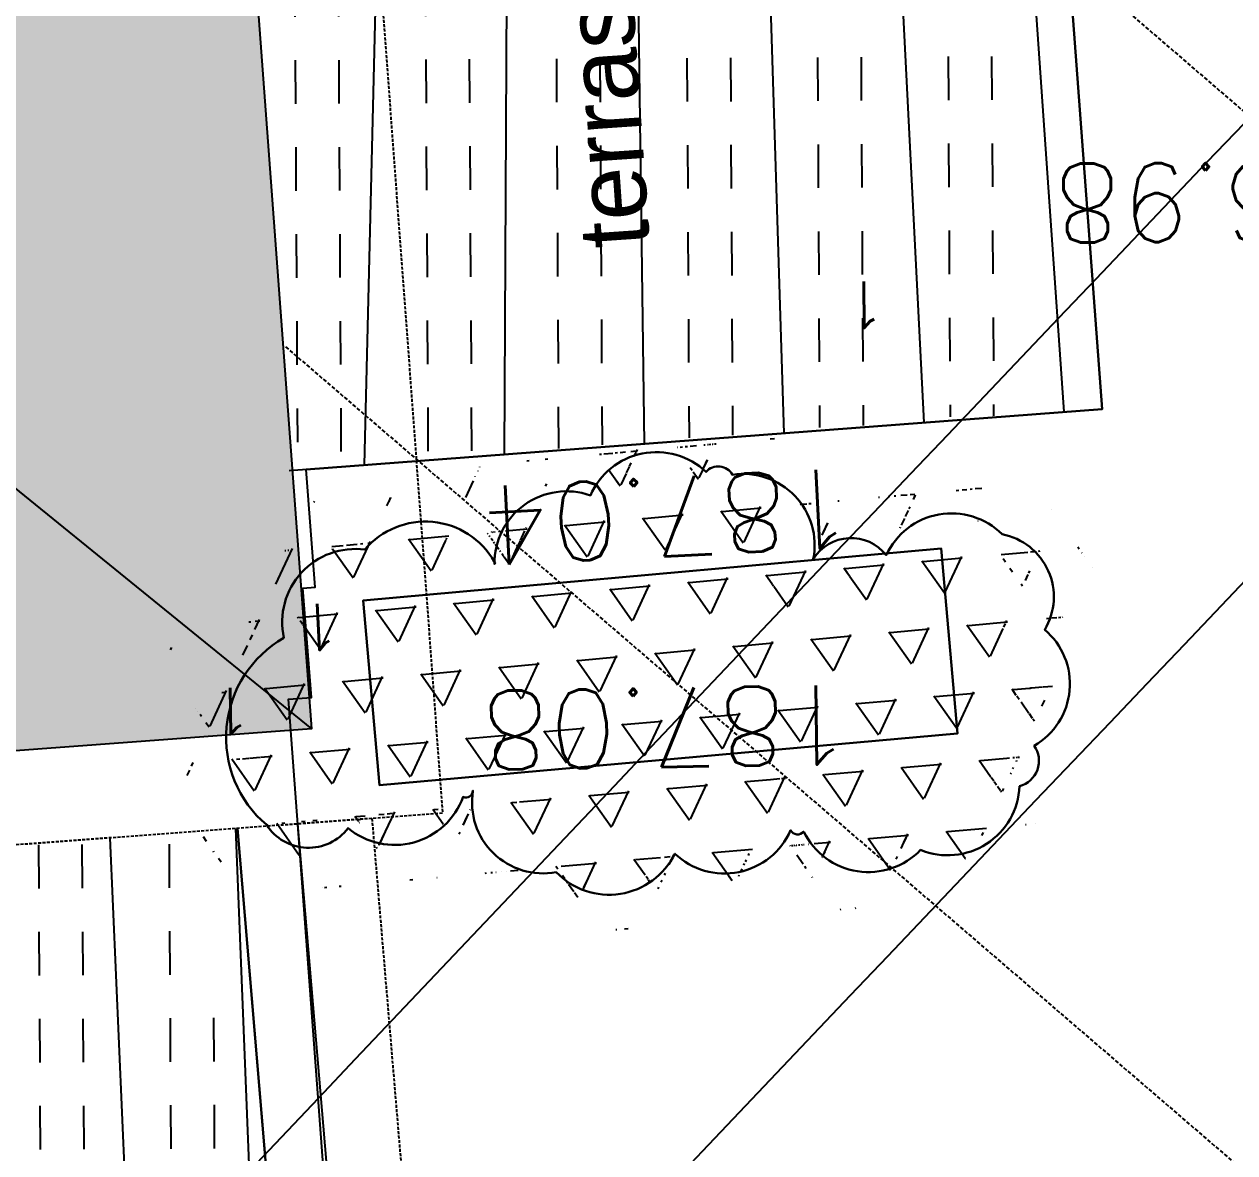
# Model space of a CAD drawing. Extents: x -594 to 29166, y -5797 to 14313.
# Drawn here: x 17619 to 18141, y 3205 to 3691 of the extents above; entities that cross this region are included whole.
import ezdxf
from ezdxf.enums import TextEntityAlignment as Align
from ezdxf.lldxf.tags import DXFTag

# ---------------------------------------------------------------- set-up
doc = ezdxf.new("R2010")
doc.units = 0
doc.linetypes.add('CACHE2', pattern=[4.7625, 3.175, -1.5875])
doc.linetypes.add('Style de ligne -15', pattern=[2.08328, 1.25, -0.41656, 0.13886, -0.27786])
doc.layers.get('0').update_dxf_attribs({"color": 252})
for name, color, linetype in [('A SITE', 252, 'Continuous'), ('DWG_280-140115-P - Général', 252, 'Continuous'), ('Fond topo - BAT_ANN', 252, 'Continuous'), ('Fond topo - VEG', 252, 'Continuous'), ('Fond topo - Z', 252, 'Continuous'), ('prlm-VRD', 252, 'Continuous'), ('SA - bât D', 252, 'Continuous'), ('SA - bât E', 252, 'Continuous'), ('SA - clôture', 252, 'DIVISE2'), ('SA - EBC', 252, 'Continuous'), ('SA - gazon', 252, 'Continuous'), ('SA - jardinière', 252, 'Continuous'), ('SA - limite revêtement', 252, 'Continuous'), ('SA - platelage bois', 252, 'Continuous')]:
    doc.layers.add(name, color=color, linetype=linetype)
for name, color, linetype, plot in [('Fond topo - N', 252, 'Continuous', False), ('Fond topo - NCACHE', 252, 'Continuous', False), ('Fond topo - ZCACHE', 252, 'Continuous', False)]:
    doc.layers.add(name, color=color, linetype=linetype, plot=plot)
doc.layers.add('Fond topo - P', color=252, linetype='Continuous', lineweight=50)
doc.styles.add('Arial', font='arial.ttf')
doc.styles.add('SIMPLEX', font='simplex_.ttf', dxfattribs={"height": 1.25})
tags = doc.linetypes.add('DIVISE2', pattern=[15.875, 6.35, -3.175, 0, -3.175, 0, -3.175]).pattern_tags.tags
tags[14:15] = [DXFTag(74, 4), DXFTag(75, 0), DXFTag(340, '0'), DXFTag(46, 0.0), DXFTag(50, 0.0), DXFTag(44, 0.0), DXFTag(45, 0.0)]
tags[12:13] = [DXFTag(74, 4), DXFTag(75, 0), DXFTag(340, '0'), DXFTag(46, 0.0), DXFTag(50, 0.0), DXFTag(44, 0.0), DXFTag(45, 0.0)]
tags[10:11] = [DXFTag(74, 4), DXFTag(75, 0), DXFTag(340, '0'), DXFTag(46, 0.0), DXFTag(50, 0.0), DXFTag(44, 0.0), DXFTag(45, 0.0)]
tags[8:9] = [DXFTag(74, 4), DXFTag(75, 0), DXFTag(340, '0'), DXFTag(46, 0.0), DXFTag(50, 0.0), DXFTag(44, 0.0), DXFTag(45, 0.0)]
tags[6:7] = [DXFTag(74, 4), DXFTag(75, 0), DXFTag(340, '0'), DXFTag(46, 0.0), DXFTag(50, 0.0), DXFTag(44, 0.0), DXFTag(45, 0.0)]
tags[4:5] = [DXFTag(74, 4), DXFTag(75, 0), DXFTag(340, '0'), DXFTag(46, 0.0), DXFTag(50, 0.0), DXFTag(44, 0.0), DXFTag(45, 0.0)]
tags = doc.linetypes.add('STYLE_15', pattern=[0.833312, 0.5, -0.166624, 0.055544, -0.111144]).pattern_tags.tags
tags[10:11] = [DXFTag(74, 4), DXFTag(75, 0), DXFTag(340, '0'), DXFTag(46, 0.0), DXFTag(50, 0.0), DXFTag(44, 0.0), DXFTag(45, 0.0)]
tags[8:9] = [DXFTag(74, 4), DXFTag(75, 0), DXFTag(340, '0'), DXFTag(46, 0.0), DXFTag(50, 0.0), DXFTag(44, 0.0), DXFTag(45, 0.0)]
tags[6:7] = [DXFTag(74, 4), DXFTag(75, 0), DXFTag(340, '0'), DXFTag(46, 0.0), DXFTag(50, 0.0), DXFTag(44, 0.0), DXFTag(45, 0.0)]
tags[4:5] = [DXFTag(74, 4), DXFTag(75, 0), DXFTag(340, '0'), DXFTag(46, 0.0), DXFTag(50, 0.0), DXFTag(44, 0.0), DXFTag(45, 0.0)]
pattern_1 = [(270.3215376, (-355966725.09, -417896002.404), (56.249114253, 0.315667144), []), (270.3215376, (-355966706.34, -417896002.3), (56.249114253, 0.315667144), [18.75, -18.75]), (270.3215376, (-355966687.59, -417896002.193), (56.249114253, 0.315667144), [18.75, -18.75])]

# ---------------------------------------------------------------- blocks, each defined once
blk = doc.blocks.new('A 90.PTOPO')
at = {"layer": 'Fond topo - NCACHE', "style": 'SIMPLEX'}
blk.add_attdef('MAT', text='', height=0.34, dxfattribs=at).set_placement((0.1, -0.1), align=Align.TOP_LEFT)
at = {"layer": 'Fond topo - ZCACHE', "style": 'SIMPLEX'}
blk.add_attdef('ALT', (0.1, 0.1), '', height=0.34, dxfattribs=at)
blk = doc.blocks.new('A$C380262B1')
at = {"layer": 'SA - bât E'}
h = blk.add_hatch(dxfattribs=at)
h.set_pattern_fill('ARDOISES4', color=256, scale=40.000001, angle=-265.6285, style=0, pattern_type=2)
h.set_pattern_definition([(184.371533023, (-355966725.09, -417896002.404), (-36.8346847894, -42.932576122), [20.0000003, -20.0000003]), (184.371533023, (-355966725.213, -417896000.81), (-36.8346847894, -42.932576122), [20.0000003, -20.0000003]), (94.371533023, (-355966745.033, -417896003.93), (-42.932576122, 36.8346847894), [19.200000288, -20.800000312]), (94.371533023, (-355966746.62, -417895983.19), (-42.932576122, 36.8346847894), [19.200000288, -20.800000312]), (184.371533023, (-355966746.497, -417895984.784), (-36.8346847894, -42.932576122), [20.0000003, -20.0000003]), (184.371533023, (-355966746.62, -417895983.19), (-36.8346847894, -42.932576122), [20.0000003, -20.0000003]), (94.371533023, (-355966725.213, -417896000.81), (-42.932576122, 36.8346847894), [38.400000576, -1.600000024])])
h.paths.add_polyline_path([(9490.98, 2238.71), (9488.74, 2243.8, -0.100979), (9487.18, 2256.31), (9485.76, 2256.9, -0.081244), (9472.35, 2265.54), (9487.77, 2281.93)])
h.paths.add_polyline_path([(9601.5, 751.62), (9602.8, 734.12), (9639.89, 235), (9643.21, 190.35, 0.229506), (9636.01, 163.82), (9636.21, 162.87, 0.118654), (9619.37, 147.01), (9516.63, 230.4), (9478.57, 742.49)])
h.paths.add_polyline_path([(9373.22, 2160.09), (9472.35, 2265.54, 0.089041), (9487.18, 2256.31), (9487.12, 2255.33, 0.137949), (9490.98, 2238.71), (9533.69, 1664.05), (9410.76, 1654.91)])
h.paths.add_polyline_path([(9635.71, 165.75), (9635.6, 166.72), (9635.53, 167.69), (9635.48, 168.67), (9635.47, 169.64), (9635.48, 170.62), (9635.53, 171.59), (9635.6, 172.57), (9635.71, 173.54), (9635.84, 174.5), (9636.01, 175.47), (9636.2, 176.42, -0.030975), (9637.27, 180.17), (9637.61, 181.09), (9637.98, 181.99), (9638.37, 182.89), (9638.8, 183.77), (9639.25, 184.63), (9639.72, 185.48), (9643.21, 190.35), (9648.17, 123.63), (9619.37, 147.01, -0.110811), (9634.89, 162.09), (9636.21, 162.87), (9636.01, 163.82), (9635.85, 164.78)])
h = blk.add_hatch(dxfattribs=at)
h.set_pattern_fill('ARDOISES4', color=256, scale=40.000001, angle=-355.6285, style=0, pattern_type=2)
h.set_pattern_definition([(94.3715482815, (-355966725.09, -417896002.404), (-42.9325859316, 36.8346733557), [20.0000003, -20.0000003]), (94.3715482815, (-355966723.496, -417896002.28), (-42.9325859316, 36.8346733557), [20.0000003, -20.0000003]), (4.3715482815, (-355966726.616, -417895982.462), (36.8346733557, 42.9325859316), [19.200000288, -20.800000312]), (4.3715482815, (-355966705.876, -417895980.877), (36.8346733557, 42.9325859316), [19.200000288, -20.800000312]), (94.3715482815, (-355966707.47, -417895981), (-42.9325859316, 36.8346733557), [20.0000003, -20.0000003]), (94.3715482815, (-355966705.876, -417895980.877), (-42.9325859316, 36.8346733557), [20.0000003, -20.0000003]), (4.3715482815, (-355966723.496, -417896002.28), (36.8346733557, 42.9325859316), [38.400000576, -1.600000024])])
h.paths.add_polyline_path([(9516.63, 230.4), (9619.37, 147.01), (9648.17, 123.63), (9611.32, 120.89), (8202.5, 16.19), (8316.04, 140.39), (9516.69, 229.62)])
h.paths.add_polyline_path([(8967.48, 704.5), (8990.45, 843.53), (8990.54, 844.05), (9223.23, 1010.3), (9468.42, 879.05), (9601.5, 751.62), (9478.57, 742.49)])
at = {"layer": 'SA - EBC'}
h = blk.add_hatch(dxfattribs=at)
h.set_pattern_fill('_USER', color=256, scale=75, angle=-335.8285, style=0, pattern_type=0)
h.set_pattern_definition([(24.171536074, (-355966725.09, -417896002.404), (-30.710238888, 68.424273671), [])])
h.paths.add_polyline_path([(9533.97, -8391.02), (7823.56, -8197.03), (7677.27, -8624.2), (6795.64, -8561.41), (5968.18, -8295.56), (5307.73, -7900, -0.324865), (5215.66, -6186.96, -0.281489), (6034.59, -5793.91), (6977.49, -5966.36, 0.169529), (8622.52, -5863.04, 0.334069), (8902.11, -5383, 0.093266), (8620.68, -4484.15, 0.153139), (7983.04, -3856.57), (6774, -3250.65), (5737.28, -2651.02, -0.164253), (4858.44, -1650.66), (4817.15, -1198.61), (4848.76, -647.32), (5422.66, 1808.55, 0.439037), (6435.56, 2874.1, -0.093363), (6508.74, 3486.83, 0.104272), (6540.44, 3811.76), (6460.56, 4655.4), (7373.39, 4920.79), (7554.01, 4259.86), (7298.87, 4188.14), (7509.02, 3441.03, -0.200983), (7456.71, 3016.1), (7105.69, 2168.35), (7082.51, 1970.99), (7207.49, 1059.9), (7767.2, -779.98), (8823.3, -984.49, 0.121418), (9894.77, -3098.33, 0.010183), (10254.53, -3499.4), (9617.82, -3345.01), (9300.24, -4358.37), (9996.57, -4620.5), (9784.69, -7276.42), (9646.94, -8212.63)])
at = {"layer": 'SA - jardinière'}
h = blk.add_hatch(dxfattribs=at)
h.set_pattern_fill('TRIANG', color=256, scale=89.999998, angle=5.1272, style=0, pattern_type=2)
h.set_pattern_definition([(65.1272493466, (-355966725.09, -417896002.404), (-19.4195567858, 27.6033195701), [16.87499955, -16.87499955]), (125.1272493466, (-355966725.09, -417896002.404), (-33.6149543694, -3.0161697216), [16.87499955, -16.87499955]), (5.1272493466, (-355966734.8, -417895988.602), (14.1953975836, 30.6194892918), [16.87499955, -16.87499955])])
h.paths.add_polyline_path([(9636.21, 162.87), (9635.97, 164.05), (9635.78, 165.25), (9635.63, 166.45), (9635.53, 167.65), (9635.48, 168.86), (9635.47, 170.07), (9635.51, 171.28), (9635.59, 172.49), (9635.73, 173.69), (9635.9, 174.89), (9636.13, 176.08), (9636.4, 177.26), (9636.71, 178.43), (9637.07, 179.58), (9637.47, 180.73), (9637.92, 181.85), (9638.41, 182.96), (9638.94, 184.04), (9639.51, 185.11), (9640.12, 186.15), (9640.78, 187.17), (9641.47, 188.17), (9642.2, 189.13), (9642.96, 190.07), (9643.76, 190.98), (9644.6, 191.85), (9645.47, 192.7), (9646.37, 193.5), (9647.3, 194.28), (9648.26, 195.02), (9649.24, 195.72), (9650.26, 196.38), (9651.3, 197), (9652.36, 197.58), (9653.44, 198.12), (9654.54, 198.62), (9655.66, 199.08), (9656.8, 199.49), (9657.95, 199.86), (9659.12, 200.19), (9660.3, 200.47), (9661.48, 200.7), (9662.68, 200.89), (9663.88, 201.03), (9665.09, 201.13), (9666.3, 201.18), (9667.51, 201.18), (9668.72, 201.14), (9669.92, 201.05), (9671.12, 200.91), (9671.12, 200.91), (9671.99, 201.9), (9672.89, 202.85), (9673.83, 203.76), (9674.81, 204.64), (9675.81, 205.48), (9676.85, 206.28), (9677.92, 207.04), (9679.02, 207.76), (9680.14, 208.43), (9681.29, 209.06), (9682.46, 209.65), (9683.65, 210.19), (9684.87, 210.69), (9686.1, 211.14), (9687.35, 211.54), (9688.61, 211.89), (9689.89, 212.2), (9691.17, 212.45), (9692.47, 212.66), (9693.77, 212.81), (9695.07, 212.92), (9696.38, 212.98), (9697.69, 212.98), (9699.01, 212.94), (9700.31, 212.84), (9701.62, 212.7), (9702.91, 212.5), (9704.2, 212.25), (9705.48, 211.96), (9706.74, 211.62), (9707.99, 211.23), (9709.23, 210.79), (9710.45, 210.3), (9711.64, 209.77), (9712.82, 209.19), (9713.97, 208.57), (9715.1, 207.9), (9716.2, 207.19), (9717.28, 206.44), (9718.32, 205.65), (9719.34, 204.82), (9720.32, 203.95), (9721.26, 203.04), (9722.18, 202.1), (9723.05, 201.12), (9723.89, 200.11), (9724.68, 199.07), (9725.44, 198), (9726.15, 196.9), (9726.83, 195.77), (9726.85, 195.76), (9726.87, 195.75), (9726.89, 195.73), (9726.91, 195.71), (9726.93, 195.7), (9726.95, 195.68), (9726.97, 195.66), (9726.99, 195.64), (9727.01, 195.62), (9727.02, 195.6), (9727.04, 195.58), (9727.05, 195.56), (9727.07, 195.54), (9727.08, 195.52), (9727.09, 195.49), (9727.11, 195.47), (9727.12, 195.44), (9727.13, 195.42), (9727.13, 195.4), (9727.14, 195.37), (9727.15, 195.34), (9727.15, 195.32), (9727.16, 195.29), (9727.16, 195.27), (9727.17, 195.24), (9727.17, 195.21), (9727.17, 195.19), (9727.17, 195.16), (9727.17, 195.14), (9727.17, 195.11), (9727.16, 195.08), (9727.16, 195.06), (9727.15, 195.03), (9727.15, 195.01), (9727.14, 194.98), (9727.13, 194.96), (9727.12, 194.93), (9727.11, 194.91), (9727.1, 194.88), (9727.09, 194.86), (9727.08, 194.84), (9727.06, 194.81), (9727.05, 194.79), (9727.03, 194.77), (9727.02, 194.75), (9727, 194.73), (9726.98, 194.71), (9726.96, 194.69), (9726.95, 194.67), (9726.93, 194.66), (9726.94, 195.85), (9726.99, 197.04), (9727.09, 198.22), (9727.24, 199.41), (9727.43, 200.58), (9727.67, 201.75), (9727.95, 202.91), (9728.27, 204.05), (9728.64, 205.18), (9729.06, 206.3), (9729.51, 207.4), (9730.01, 208.49), (9730.55, 209.55), (9731.13, 210.59), (9731.74, 211.61), (9732.4, 212.6), (9733.1, 213.57), (9733.83, 214.51), (9734.59, 215.42), (9735.39, 216.3), (9736.23, 217.15), (9737.09, 217.97), (9737.99, 218.75), (9738.92, 219.5), (9739.87, 220.21), (9740.85, 220.89), (9741.86, 221.53), (9742.89, 222.12), (9743.94, 222.68), (9745.02, 223.2), (9746.11, 223.67), (9747.22, 224.11), (9748.34, 224.5), (9749.48, 224.84), (9750.63, 225.15), (9751.8, 225.41), (9752.97, 225.62), (9754.15, 225.79), (9755.33, 225.91), (9756.52, 225.99), (9757.71, 226.02), (9758.9, 226.01), (9760.09, 225.95), (9761.28, 225.84), (9762.46, 225.69), (9763.64, 225.5), (9764.8, 225.25), (9765.96, 224.97), (9767.1, 224.64), (9768.24, 224.27), (9768.24, 224.27), (9768.74, 225.37), (9769.29, 226.46), (9769.88, 227.52), (9770.52, 228.55), (9771.19, 229.57), (9771.9, 230.55), (9772.65, 231.51), (9773.44, 232.43), (9774.27, 233.33), (9775.12, 234.19), (9776.01, 235.02), (9776.94, 235.81), (9777.89, 236.56), (9778.87, 237.28), (9779.88, 237.96), (9780.91, 238.6), (9781.97, 239.2), (9783.05, 239.75), (9784.16, 240.26), (9785.28, 240.73), (9786.42, 241.16), (9787.57, 241.54), (9788.74, 241.87), (9789.92, 242.16), (9791.11, 242.4), (9792.31, 242.6), (9793.52, 242.74), (9794.73, 242.84), (9795.95, 242.9), (9797.16, 242.9), (9798.38, 242.86), (9799.59, 242.77), (9800.8, 242.63), (9802, 242.45), (9803.19, 242.21), (9804.38, 241.94), (9805.55, 241.61), (9806.71, 241.24), (9807.85, 240.83), (9808.97, 240.37), (9810.08, 239.86), (9811.17, 239.32), (9812.23, 238.73), (9813.27, 238.1), (9814.29, 237.43), (9815.27, 236.72), (9816.23, 235.97), (9817.16, 235.19), (9818.06, 234.37), (9818.24, 234.57), (9818.43, 234.76), (9818.62, 234.94), (9818.82, 235.12), (9819.03, 235.29), (9819.25, 235.45), (9819.47, 235.6), (9819.7, 235.74), (9819.93, 235.88), (9820.17, 236), (9820.41, 236.12), (9820.65, 236.23), (9820.9, 236.32), (9821.16, 236.41), (9821.41, 236.49), (9821.67, 236.56), (9821.93, 236.62), (9822.2, 236.67), (9822.46, 236.7), (9822.73, 236.73), (9823, 236.75), (9823.27, 236.76), (9823.54, 236.75), (9823.8, 236.74), (9824.07, 236.72), (9824.34, 236.68), (9824.6, 236.64), (9824.86, 236.58), (9825.13, 236.52), (9825.38, 236.44), (9825.64, 236.36), (9825.89, 236.27), (9826.14, 236.16), (9826.38, 236.05), (9826.62, 235.93), (9826.85, 235.8), (9827.08, 235.66), (9827.31, 235.51), (9827.52, 235.35), (9827.73, 235.19), (9827.94, 235.01), (9828.14, 234.83), (9828.33, 234.64), (9828.51, 234.45), (9828.69, 234.24), (9828.85, 234.03), (9829.01, 233.82), (9829.17, 233.6), (9829.31, 233.37), (9829.44, 233.14), (9829.44, 233.14), (9830.61, 233.3), (9831.78, 233.41), (9832.96, 233.48), (9834.14, 233.5), (9835.32, 233.48), (9836.49, 233.41), (9837.67, 233.3), (9838.84, 233.14), (9840, 232.94), (9841.15, 232.69), (9842.29, 232.4), (9843.42, 232.06), (9844.54, 231.69), (9845.64, 231.27), (9846.72, 230.8), (9847.79, 230.3), (9848.84, 229.76), (9849.86, 229.17), (9850.86, 228.55), (9851.84, 227.89), (9852.79, 227.19), (9853.71, 226.46), (9854.6, 225.69), (9855.47, 224.89), (9856.3, 224.05), (9857.1, 223.19), (9857.87, 222.29), (9858.6, 221.37), (9859.29, 220.41), (9859.95, 219.44), (9860.57, 218.43), (9861.15, 217.41), (9861.69, 216.36), (9862.19, 215.29), (9862.65, 214.21), (9863.07, 213.1), (9863.44, 211.99), (9863.77, 210.86), (9864.06, 209.71), (9864.3, 208.56), (9864.5, 207.4), (9864.66, 206.23), (9864.76, 205.05), (9864.83, 203.88), (9864.85, 202.7), (9864.82, 201.52), (9864.75, 200.34), (9864.63, 199.17), (9864.47, 198), (9864.26, 196.84), (9864.67, 197.46), (9865.09, 198.06), (9865.54, 198.65), (9866.01, 199.22), (9866.5, 199.77), (9867.01, 200.3), (9867.55, 200.81), (9868.1, 201.3), (9868.67, 201.76), (9869.25, 202.21), (9869.86, 202.63), (9870.48, 203.03), (9871.11, 203.41), (9871.76, 203.76), (9872.42, 204.08), (9873.1, 204.38), (9873.78, 204.66), (9874.48, 204.9), (9875.18, 205.12), (9875.89, 205.32), (9876.61, 205.48), (9877.33, 205.62), (9878.06, 205.73), (9878.8, 205.81), (9879.53, 205.87), (9880.27, 205.89), (9881, 205.89), (9881.74, 205.86), (9882.48, 205.8), (9883.21, 205.71), (9883.94, 205.59), (9884.66, 205.45), (9885.38, 205.28), (9886.09, 205.08), (9886.79, 204.86), (9887.48, 204.6), (9888.16, 204.33), (9888.84, 204.02), (9889.49, 203.69), (9890.14, 203.33), (9890.77, 202.95), (9891.39, 202.55), (9891.99, 202.12), (9892.57, 201.67), (9893.14, 201.2), (9893.69, 200.71), (9894.22, 200.19), (9894.72, 199.66), (9895.21, 199.11), (9895.68, 198.54), (9896.21, 199.63), (9896.78, 200.7), (9897.39, 201.74), (9898.05, 202.76), (9898.74, 203.76), (9899.48, 204.73), (9900.25, 205.66), (9901.05, 206.57), (9901.89, 207.44), (9902.77, 208.28), (9903.67, 209.09), (9904.61, 209.86), (9905.58, 210.59), (9906.57, 211.29), (9907.59, 211.94), (9908.64, 212.55), (9909.71, 213.13), (9910.8, 213.66), (9911.91, 214.14), (9913.04, 214.59), (9914.19, 214.99), (9915.35, 215.34), (9916.52, 215.65), (9917.71, 215.91), (9918.9, 216.12), (9920.1, 216.29), (9921.31, 216.41), (9922.52, 216.49), (9923.73, 216.51), (9924.94, 216.49), (9926.16, 216.42), (9927.36, 216.3), (9928.56, 216.14), (9929.76, 215.93), (9930.94, 215.67), (9932.12, 215.37), (9933.28, 215.02), (9934.43, 214.62), (9935.56, 214.19), (9936.67, 213.7), (9937.76, 213.18), (9938.84, 212.61), (9939.88, 212), (9940.91, 211.35), (9941.91, 210.66), (9942.87, 209.93), (9943.82, 209.16), (9944.72, 208.36), (9945.6, 207.52), (9946.63, 207.3), (9947.66, 207.04), (9948.67, 206.74), (9949.67, 206.4), (9950.66, 206.03), (9951.63, 205.61), (9952.58, 205.16), (9953.52, 204.67), (9954.44, 204.15), (9955.33, 203.59), (9956.21, 203), (9957.06, 202.38), (9957.89, 201.72), (9958.69, 201.03), (9959.46, 200.31), (9960.21, 199.57), (9960.92, 198.79), (9961.61, 197.99), (9962.27, 197.16), (9962.89, 196.31), (9963.48, 195.43), (9964.03, 194.53), (9964.55, 193.61), (9965.04, 192.68), (9965.49, 191.72), (9965.9, 190.75), (9966.27, 189.76), (9966.61, 188.76), (9966.9, 187.75), (9967.16, 186.72), (9967.38, 185.69), (9967.56, 184.65), (9967.7, 183.6), (9967.8, 182.55), (9967.85, 181.5), (9967.87, 180.44), (9967.85, 179.38), (9967.78, 178.33), (9967.68, 177.28), (9967.53, 176.23), (9967.35, 175.19), (9967.13, 174.16), (9966.86, 173.14), (9966.56, 172.13), (9966.22, 171.13), (9965.84, 170.14), (9965.42, 169.17), (9964.97, 168.22), (9964.48, 167.28), (9963.95, 166.37), (9964.83, 165.59), (9965.69, 164.78), (9966.51, 163.94), (9967.3, 163.07), (9968.05, 162.17), (9968.77, 161.24), (9969.45, 160.28), (9970.1, 159.3), (9970.71, 158.29), (9971.27, 157.26), (9971.8, 156.21), (9972.29, 155.14), (9972.74, 154.06), (9973.14, 152.95), (9973.5, 151.83), (9973.82, 150.7), (9974.1, 149.56), (9974.33, 148.41), (9974.51, 147.24), (9974.65, 146.08), (9974.75, 144.91), (9974.8, 143.73), (9974.81, 142.56), (9974.77, 141.38), (9974.69, 140.21), (9974.56, 139.04), (9974.38, 137.88), (9974.17, 136.72), (9973.9, 135.57), (9973.6, 134.44), (9973.25, 133.32), (9972.86, 132.21), (9972.42, 131.12), (9971.95, 130.04), (9971.43, 128.99), (9970.87, 127.95), (9970.27, 126.94), (9969.64, 125.95), (9968.97, 124.98), (9968.26, 124.05), (9967.51, 123.14), (9966.73, 122.25), (9965.92, 121.4), (9965.08, 120.59), (9964.2, 119.8), (9963.3, 119.05), (9962.37, 118.33), (9961.41, 117.65), (9960.42, 117.01), (9959.41, 116.41), (9959.41, 116.41), (9959.66, 116.04), (9959.9, 115.66), (9960.11, 115.27), (9960.32, 114.88), (9960.51, 114.48), (9960.68, 114.07), (9960.83, 113.65), (9960.97, 113.23), (9961.09, 112.8), (9961.2, 112.37), (9961.29, 111.94), (9961.36, 111.5), (9961.41, 111.06), (9961.45, 110.61), (9961.47, 110.17), (9961.47, 109.73), (9961.46, 109.28), (9961.43, 108.84), (9961.38, 108.4), (9961.31, 107.96), (9961.22, 107.52), (9961.12, 107.09), (9961, 106.66), (9960.87, 106.24), (9960.72, 105.82), (9960.55, 105.41), (9960.37, 105.01), (9960.17, 104.61), (9959.95, 104.22), (9959.72, 103.84), (9959.48, 103.47), (9959.22, 103.11), (9958.95, 102.76), (9958.66, 102.42), (9958.36, 102.09), (9958.05, 101.77), (9957.73, 101.47), (9957.39, 101.18), (9957.05, 100.9), (9956.69, 100.64), (9956.32, 100.39), (9955.94, 100.15), (9955.56, 99.93), (9955.16, 99.73), (9954.76, 99.54), (9954.35, 99.37), (9953.94, 99.21), (9953.52, 99.07), (9953.09, 98.95), (9953.02, 97.76), (9952.91, 96.58), (9952.75, 95.4), (9952.54, 94.23), (9952.29, 93.07), (9952, 91.91), (9951.66, 90.77), (9951.28, 89.65), (9950.86, 88.54), (9950.39, 87.44), (9949.88, 86.37), (9949.34, 85.32), (9948.75, 84.28), (9948.12, 83.27), (9947.45, 82.29), (9946.75, 81.33), (9946.01, 80.4), (9945.23, 79.5), (9944.43, 78.63), (9943.58, 77.79), (9942.71, 76.98), (9941.81, 76.21), (9940.87, 75.48), (9939.91, 74.78), (9938.93, 74.11), (9937.92, 73.49), (9936.88, 72.9), (9935.83, 72.36), (9934.75, 71.85), (9933.65, 71.39), (9932.54, 70.97), (9931.41, 70.59), (9930.27, 70.26), (9929.12, 69.97), (9927.96, 69.73), (9926.79, 69.52), (9925.61, 69.37), (9924.43, 69.26), (9923.24, 69.2), (9922.05, 69.18), (9920.86, 69.2), (9919.68, 69.28), (9918.49, 69.39), (9917.32, 69.56), (9916.15, 69.77), (9914.98, 70.02), (9913.83, 70.32), (9912.69, 70.66), (9911.57, 71.04), (9910.46, 71.47), (9909.62, 70.63), (9908.74, 69.82), (9907.84, 69.04), (9906.9, 68.3), (9905.94, 67.59), (9904.95, 66.93), (9903.93, 66.3), (9902.9, 65.71), (9901.84, 65.16), (9900.76, 64.65), (9899.66, 64.18), (9898.54, 63.76), (9897.41, 63.38), (9896.27, 63.04), (9895.11, 62.75), (9893.94, 62.5), (9892.77, 62.3), (9891.58, 62.14), (9890.4, 62.03), (9889.2, 61.96), (9888.01, 61.94), (9886.82, 61.96), (9885.63, 62.03), (9884.44, 62.15), (9883.26, 62.31), (9882.08, 62.52), (9880.92, 62.77), (9879.76, 63.07), (9878.62, 63.41), (9877.49, 63.79), (9876.37, 64.22), (9875.27, 64.69), (9874.2, 65.2), (9873.14, 65.76), (9872.1, 66.35), (9871.09, 66.98), (9870.1, 67.65), (9869.14, 68.36), (9868.21, 69.11), (9867.31, 69.88), (9866.43, 70.7), (9865.59, 71.55), (9864.79, 72.42), (9864.01, 73.33), (9863.27, 74.27), (9862.57, 75.24), (9861.91, 76.23), (9861.28, 77.24), (9860.7, 78.28), (9860.15, 79.34), (9860.06, 79.25), (9859.97, 79.15), (9859.87, 79.06), (9859.77, 78.97), (9859.66, 78.89), (9859.56, 78.8), (9859.45, 78.73), (9859.33, 78.66), (9859.22, 78.59), (9859.1, 78.53), (9858.98, 78.47), (9858.85, 78.42), (9858.73, 78.37), (9858.6, 78.32), (9858.47, 78.28), (9858.34, 78.25), (9858.21, 78.22), (9858.08, 78.2), (9857.95, 78.18), (9857.82, 78.16), (9857.68, 78.15), (9857.55, 78.15), (9857.41, 78.15), (9857.28, 78.16), (9857.15, 78.17), (9857.01, 78.19), (9856.88, 78.21), (9856.75, 78.24), (9856.62, 78.27), (9856.49, 78.31), (9856.36, 78.35), (9856.24, 78.4), (9856.11, 78.45), (9855.99, 78.5), (9855.87, 78.56), (9855.75, 78.63), (9855.64, 78.7), (9855.53, 78.77), (9855.42, 78.85), (9855.31, 78.94), (9855.21, 79.02), (9855.11, 79.11), (9855.02, 79.21), (9854.93, 79.31), (9854.84, 79.41), (9854.75, 79.51), (9854.67, 79.62), (9854.6, 79.73), (9854.53, 79.84), (9854.46, 79.96), (9853.96, 78.88), (9853.43, 77.81), (9852.85, 76.77), (9852.23, 75.75), (9851.57, 74.76), (9850.88, 73.79), (9850.15, 72.85), (9849.38, 71.94), (9848.58, 71.06), (9847.75, 70.21), (9846.88, 69.39), (9845.98, 68.6), (9845.06, 67.85), (9844.1, 67.14), (9843.12, 66.47), (9842.11, 65.83), (9841.08, 65.23), (9840.03, 64.67), (9838.96, 64.15), (9837.87, 63.68), (9836.76, 63.24), (9835.63, 62.85), (9834.49, 62.5), (9833.34, 62.2), (9832.18, 61.94), (9831.01, 61.73), (9829.83, 61.56), (9828.64, 61.43), (9827.45, 61.36), (9826.26, 61.32), (9825.07, 61.34), (9823.88, 61.4), (9822.69, 61.5), (9821.51, 61.65), (9820.34, 61.85), (9819.17, 62.09), (9818.01, 62.37), (9816.87, 62.7), (9815.74, 63.07), (9814.62, 63.49), (9813.52, 63.95), (9812.44, 64.45), (9811.38, 64.99), (9810.34, 65.57), (9809.32, 66.19), (9808.33, 66.85), (9807.36, 67.55), (9806.42, 68.29), (9805.52, 69.05), (9804.64, 69.86), (9804.07, 68.76), (9803.46, 67.68), (9802.81, 66.63), (9802.12, 65.6), (9801.38, 64.6), (9800.61, 63.64), (9799.81, 62.7), (9798.96, 61.79), (9798.08, 60.92), (9797.17, 60.08), (9796.23, 59.28), (9795.25, 58.52), (9794.25, 57.8), (9793.22, 57.11), (9792.16, 56.47), (9791.08, 55.87), (9789.97, 55.31), (9788.85, 54.8), (9787.7, 54.33), (9786.54, 53.9), (9785.36, 53.52), (9784.17, 53.19), (9782.96, 52.9), (9781.75, 52.66), (9780.53, 52.47), (9779.3, 52.33), (9778.06, 52.24), (9776.83, 52.19), (9775.59, 52.19), (9774.35, 52.25), (9773.12, 52.35), (9771.89, 52.49), (9770.67, 52.69), (9769.45, 52.93), (9768.25, 53.22), (9767.06, 53.56), (9765.88, 53.95), (9764.72, 54.38), (9763.58, 54.85), (9762.46, 55.37), (9761.35, 55.93), (9760.27, 56.54), (9759.22, 57.19), (9758.19, 57.88), (9757.19, 58.6), (9756.22, 59.37), (9755.28, 60.17), (9754.37, 61.02), (9753.49, 61.89), (9752.31, 61.69), (9751.12, 61.54), (9749.93, 61.44), (9748.73, 61.38), (9747.53, 61.37), (9746.33, 61.4), (9745.13, 61.49), (9743.94, 61.62), (9742.76, 61.79), (9741.58, 62.02), (9740.41, 62.29), (9739.25, 62.6), (9738.11, 62.96), (9736.98, 63.36), (9735.87, 63.81), (9734.77, 64.3), (9733.7, 64.84), (9732.65, 65.41), (9731.62, 66.03), (9730.61, 66.68), (9729.64, 67.38), (9728.69, 68.11), (9727.77, 68.88), (9726.88, 69.69), (9726.02, 70.52), (9725.2, 71.4), (9724.41, 72.3), (9723.65, 73.23), (9722.94, 74.2), (9722.26, 75.18), (9721.62, 76.2), (9721.03, 77.24), (9720.47, 78.3), (9719.95, 79.39), (9719.48, 80.49), (9719.05, 81.61), (9718.67, 82.74), (9718.33, 83.89), (9718.04, 85.06), (9717.79, 86.23), (9717.59, 87.41), (9717.43, 88.6), (9717.32, 89.8), (9717.26, 90.99), (9717.24, 92.19), (9717.28, 93.39), (9717.36, 94.59), (9717.48, 95.78), (9717.65, 96.97), (9717.64, 96.85), (9717.63, 96.73), (9717.61, 96.62), (9717.59, 96.5), (9717.56, 96.39), (9717.53, 96.27), (9717.5, 96.16), (9717.46, 96.05), (9717.41, 95.94), (9717.36, 95.83), (9717.31, 95.73), (9717.26, 95.63), (9717.2, 95.52), (9717.13, 95.43), (9717.06, 95.33), (9716.99, 95.24), (9716.92, 95.15), (9716.84, 95.06), (9716.76, 94.97), (9716.67, 94.89), (9716.58, 94.81), (9716.49, 94.74), (9716.4, 94.67), (9716.3, 94.6), (9716.2, 94.54), (9716.1, 94.48), (9716, 94.42), (9715.89, 94.37), (9715.79, 94.32), (9715.68, 94.28), (9715.57, 94.24), (9715.45, 94.2), (9715.34, 94.17), (9715.22, 94.15), (9715.11, 94.12), (9714.99, 94.11), (9714.88, 94.09), (9714.76, 94.09), (9714.64, 94.08), (9714.52, 94.08), (9714.41, 94.09), (9714.29, 94.1), (9714.17, 94.11), (9714.06, 94.13), (9713.94, 94.15), (9713.83, 94.18), (9713.71, 94.21), (9713.6, 94.25), (9713.49, 94.29), (9713.38, 94.33), (9712.94, 93.19), (9712.46, 92.06), (9711.93, 90.95), (9711.36, 89.86), (9710.75, 88.8), (9710.1, 87.76), (9709.41, 86.75), (9708.67, 85.76), (9707.9, 84.81), (9707.1, 83.88), (9706.25, 82.99), (9705.38, 82.13), (9704.47, 81.31), (9703.52, 80.52), (9702.55, 79.77), (9701.55, 79.06), (9700.52, 78.39), (9699.47, 77.76), (9698.39, 77.17), (9697.3, 76.62), (9696.18, 76.12), (9695.04, 75.66), (9693.88, 75.25), (9692.71, 74.88), (9691.53, 74.56), (9690.33, 74.28), (9689.13, 74.06), (9687.91, 73.88), (9686.69, 73.74), (9685.47, 73.66), (9684.24, 73.62), (9683.01, 73.63), (9681.79, 73.69), (9680.57, 73.8), (9679.35, 73.95), (9678.14, 74.16), (9676.94, 74.41), (9675.75, 74.7), (9674.57, 75.05), (9673.4, 75.43), (9672.25, 75.87), (9671.12, 76.35), (9670.01, 76.87), (9668.93, 77.44), (9667.86, 78.04), (9666.82, 78.69), (9665.8, 79.38), (9664.82, 80.11), (9663.86, 80.88), (9663.34, 80.22), (9662.79, 79.58), (9662.22, 78.97), (9661.63, 78.37), (9661.01, 77.81), (9660.37, 77.26), (9659.71, 76.74), (9659.03, 76.25), (9658.33, 75.78), (9657.62, 75.35), (9656.88, 74.94), (9656.14, 74.56), (9655.37, 74.2), (9654.6, 73.88), (9653.81, 73.59), (9653.01, 73.33), (9652.21, 73.11), (9651.39, 72.91), (9650.57, 72.75), (9649.74, 72.62), (9648.9, 72.52), (9648.07, 72.45), (9647.23, 72.42), (9646.39, 72.42), (9645.55, 72.45), (9644.71, 72.51), (9643.88, 72.61), (9643.05, 72.74), (9642.23, 72.91), (9641.41, 73.1), (9640.6, 73.33), (9639.8, 73.59), (9639.02, 73.88), (9638.24, 74.2), (9637.48, 74.55), (9636.73, 74.93), (9636, 75.34), (9635.28, 75.77), (9634.58, 76.24), (9633.9, 76.73), (9633.24, 77.25), (9632.6, 77.79), (9631.99, 78.36), (9631.39, 78.95), (9630.82, 79.57), (9630.27, 80.2), (9629.75, 80.86), (9629.26, 81.54), (9628.79, 82.24), (9627.36, 83.49), (9625.99, 84.8), (9624.66, 86.16), (9623.39, 87.57), (9622.18, 89.02), (9621.02, 90.53), (9619.92, 92.07), (9618.88, 93.66), (9617.9, 95.29), (9616.99, 96.95), (9616.13, 98.64), (9615.35, 100.37), (9614.63, 102.13), (9613.98, 103.91), (9613.4, 105.72), (9612.89, 107.54), (9612.45, 109.39), (9612.08, 111.25), (9611.78, 113.12), (9611.55, 115.01), (9611.4, 116.9), (9611.32, 118.8), (9611.31, 120.69), (9611.37, 122.59), (9611.51, 124.48), (9611.72, 126.37), (9612, 128.24), (9612.36, 130.11), (9612.78, 131.96), (9613.28, 133.79), (9613.85, 135.6), (9614.48, 137.39), (9615.19, 139.15), (9615.96, 140.89), (9616.79, 142.59), (9617.69, 144.26), (9618.66, 145.89), (9619.69, 147.49), (9620.77, 149.04), (9621.92, 150.56), (9623.12, 152.02), (9624.38, 153.44), (9625.69, 154.81), (9627.06, 156.13), (9628.47, 157.4), (9629.93, 158.61), (9631.44, 159.76), (9632.99, 160.86), (9634.58, 161.89), (9636.21, 162.87)])
at = {"layer": 'SA - platelage bois'}
h = blk.add_hatch(dxfattribs=at)
h.set_pattern_fill('PASSERELLE', color=256, scale=150, angle=-89.6785, style=0, pattern_type=2)
h.set_pattern_definition(pattern_1)
edge = h.paths.add_edge_path()
edge.add_line((9603.86, 734.2), (9951.49, 760.1))
edge.add_line((9951.49, 760.1), (9988.64, 261.48))
edge.add_line((9988.64, 261.48), (9645.77, 235.45))
h = blk.add_hatch(dxfattribs=at)
h.set_pattern_fill('PASSERELLE', color=256, scale=150, angle=-89.6785, style=0, pattern_type=2)
h.set_pattern_definition(pattern_1)
edge = h.paths.add_edge_path()
edge.add_line((9616.27, 80.75), (9642.23, -227.64))
edge.add_arc((9630.29, -230.74), 12.34, -95.2366, 14.5433, ccw=False)
edge.add_line((9629.16, -243.02), (9146.69, -279.46))
edge.add_line((9146.69, -279.46), (9122.64, 44.07))
at = {"layer": 'DWG_280-140115-P - Général', "linetype": 'STYLE_15', "ltscale": 10, "elevation": 0, "flags": 128}
for points in [[(3021.57, -8145.87, -0.068959), (6235.29, -3756.49, -0.008808), (10257.94, 602.65, -0.045205), (14397.25, 4625.92)], [(3183.86, -8029.47, -0.064022), (6209.41, -3981.19, -0.008808), (10232.06, 377.95, -0.045205), (14371.38, 4401.22)], [(3210.57, -8360.04, -0.067016), (6351.07, -4105.28, -0.008808), (10373.72, 253.86, -0.045205), (14513.03, 4277.13)]]:
    blk.add_lwpolyline(points, format="xyb", dxfattribs=at)
at = {"layer": 'Fond topo - BAT_ANN', "ltscale": 2}
blk.add_line((9669.8, 84.77), (9668.1, 84.25), dxfattribs=at)
at = {"layer": 'SA - bât D', "linetype": 'CACHE2', "ltscale": 0.5, "elevation": 0, "flags": 128}
for points in [[(9604.87, 772.44), (10689.66, -160.95)], [(9636.95, 288.3), (10506.44, -459.85)]]:
    blk.add_lwpolyline(points, dxfattribs=at)
at = {"layer": 'SA - bât E', "ltscale": 2.54}
for p, q in [((8874.68, 751.45), (9648.17, 123.63)), ((9668.29, -225.91), (9642.21, 82.68))]:
    blk.add_line(p, q, dxfattribs=at)
at = {"layer": 'SA - bât E', "linetype": 'CACHE2', "ltscale": 0.4, "elevation": 0, "flags": 128}
blk.add_lwpolyline([(8153.03, -27.99), (7986.69, 2210.18), (9538.22, 2325.49), (9704.55, 87.31)], close=True, dxfattribs=at)
at = {"layer": 'SA - bât E', "ltscale": 2.54, "elevation": 0, "flags": 128}
blk.add_lwpolyline([(9601.5, 751.62), (9648.17, 123.63), (8202.5, 16.19), (8042.1, 2174.49), (9487.77, 2281.93), (9533.69, 1664.05)], dxfattribs=at)
at = {"layer": 'SA - bât E', "linetype": 'CACHE2', "ltscale": 0.4, "elevation": 0, "flags": 128}
blk.add_lwpolyline([(9674.14, 85.05), (9675.36, 70.45), (9702.47, -251.56), (9692.5, -252.32, -0.404274), (9665.08, -285.34), (9665.83, -295.31), (8250.04, -403.55), (8250.22, -393.38, -0.422982), (8216.95, -365.21), (8205.76, -366.05), (8198.41, -268.7), (8222.7, -265.94), (8206.29, -24.03)], format="xyb", dxfattribs=at)
at = {"layer": 'SA - bât E', "ltscale": 2.54, "elevation": 0, "flags": 128}
blk.add_lwpolyline([(8244.25, -21.21), (8263.01, -297.8), (8265.52, -334.72, 0.322935), (8281.2, -344.83), (9629.16, -243.02, 0.515094), (9642.25, -227.88), (9616.27, 80.75)], format="xyb", dxfattribs=at)
at = {"layer": 'SA - clôture', "ltscale": 0.1, "elevation": 0, "flags": 128}
blk.add_lwpolyline([(9602.46, 734.1), (9951.49, 760.1), (9988.64, 261.48), (9638.41, 234.89)], dxfattribs=at)
at = {"layer": 'SA - gazon'}
blk.add_lwpolyline([(9664.88, -222.39), (9638.13, 136.47), (9648.05, 137.23), (9644.41, 184.3), (9649.69, 184.71), (9645.77, 235.45), (9988.64, 261.48), (9951.49, 760.1), (9603.86, 734.2), (9601.81, 761.76), (9605.67, 762.08), (9601.47, 816.37), (9597.38, 816.05), (9580.92, 1032.83), (9929.21, 1059.27), (9892.06, 1557.89), (9543.03, 1531.88), (9537.97, 1600.62), (9541.34, 1600.88), (9537.15, 1655.06), (9534.16, 1654.85), (9532, 1691.79)], dxfattribs=at)
blk.add_lwpolyline([(9926.45, 121.66), (9919.3, 201.34), (9670.3, 179), (9677.45, 99.32)], close=True, dxfattribs=at)
at = {"layer": 'SA - jardinière', "lineweight": 30, "elevation": 0, "flags": 128}
blk.add_lwpolyline([(9636.21, 162.87, -0.520567), (9671.12, 200.91, -0.520567), (9726.83, 195.77, -0.520567), (9726.93, 194.66, -0.520567), (9768.24, 224.27, -0.520567), (9818.06, 234.37, -0.520567), (9829.44, 233.14, -0.520567), (9864.26, 196.84, -0.520567), (9895.68, 198.54, -0.520567), (9945.6, 207.52, -0.520567), (9963.95, 166.37, -0.520567), (9959.41, 116.41, -0.520567), (9953.09, 98.95, -0.520567), (9910.46, 71.47, -0.520567), (9860.15, 79.34, -0.520567), (9854.46, 79.96, -0.520567), (9804.64, 69.86, -0.520567), (9753.49, 61.89, -0.520567), (9717.65, 96.97, -0.520567), (9713.38, 94.33, -0.520567), (9663.86, 80.88, -0.520567), (9628.79, 82.24, -0.520567), (9636.21, 162.87)], format="xyb", dxfattribs=at)
at = {"layer": 'SA - jardinière', "elevation": 0, "flags": 128}
blk.add_lwpolyline([(9670.3, 179), (9919.3, 201.34), (9926.45, 121.66), (9677.45, 99.32)], close=True, dxfattribs=at)
at = {"layer": 'SA - limite revêtement', "elevation": 0, "flags": 128}
blk.add_lwpolyline([(9603.86, 734.2), (9951.49, 760.1), (9988.64, 261.48), (9645.77, 235.45)], dxfattribs=at)
at = {"layer": 'SA - platelage bois', "elevation": 0, "flags": 128}
blk.add_lwpolyline([(9603.86, 734.2), (9951.49, 760.1), (9988.64, 261.48), (9645.77, 235.45)], dxfattribs=at)
blk.add_lwpolyline([(9616.27, 80.75), (9642.23, -227.64, -0.519347), (9629.16, -243.02), (9146.69, -279.46), (9122.64, 44.07)], format="xyb", dxfattribs=at)
at = {"layer": 'Fond topo - P', "ltscale": 2}
ref = blk.add_blockref('A 90.PTOPO', (9967.85, 317.61), dxfattribs=dict(at, xscale=100, yscale=100, zscale=100, rotation=260.7865442162595))
ref.add_attrib('MAT', '1', (9895.52, 316.46), dxfattribs={"layer": 'Fond topo - N', "color": 0, "ltscale": 2, "height": 20, "rotation": 180.2791, "style": 'SIMPLEX'})
ref.add_attrib('ALT', '186.98', (10127.96, 367.96), dxfattribs={"layer": 'Fond topo - Z', "color": 0, "ltscale": 2, "height": 34, "rotation": 180.2791, "style": 'SIMPLEX'})
ref = blk.add_blockref('A 90.PTOPO', (9732.19, 182.47), dxfattribs=dict(at, xscale=100, yscale=100, zscale=100, rotation=263.4083908094644))
ref.add_attrib('MAT', '1', (9659.99, 178.02), dxfattribs={"layer": 'Fond topo - N', "color": 0, "ltscale": 2, "height": 20, "rotation": 182.901, "style": 'SIMPLEX'})
ref.add_attrib('ALT', '187.04', (9881.38, 236.1), dxfattribs={"layer": 'Fond topo - Z', "color": 0, "ltscale": 2, "height": 34, "rotation": 182.901, "style": 'SIMPLEX'})
ref = blk.add_blockref('A 90.PTOPO', (9694.83, 143.52), dxfattribs=dict(at, xscale=100, yscale=100, zscale=100, rotation=261.4358871994875))
ref.add_attrib('MAT', '1', (9622.52, 141.55), dxfattribs={"layer": 'Fond topo - N', "color": 0, "ltscale": 2, "height": 20, "rotation": 180.9285, "style": 'SIMPLEX'})
ref.add_attrib('ALT', '187.08', (9881.31, 142.53), dxfattribs={"layer": 'Fond topo - Z', "color": 0, "ltscale": 2, "height": 34, "rotation": 180.9285, "style": 'SIMPLEX'})
at = {"layer": 'SA - bât E', "style": 'Arial', "width": 0.986}
blk.add_text('terrasse privative', height=30.3031, rotation=93.9148, dxfattribs=at).set_placement((9793.85, 332.04))

msp = doc.modelspace()

# ---------------------------------------------------------------- linework, layer by layer
at = {"layer": 'A SITE', "linetype": 'Style de ligne -15', "lineweight": 50, "ltscale": 25.4}
msp.add_open_spline([(4176.46, 5442.268), (4369.672, 5480.305), (4562.883, 5518.342), (4903.036, 5519.771), (5243.188, 5521.2), (5979.862, 5524.644), (6716.536, 5528.089), (7278.196, 5527.681), (7839.856, 5527.273), (8021.336, 5527.044), (8202.816, 5526.815), (8808.176, 5525.356), (9413.535, 5523.896), (10716.351, 5525.293), (12019.166, 5526.69), (12242.597, 5526.219), (12466.029, 5525.748), (12816.588, 5520.962), (13167.148, 5516.176), (13202.673, 5616.323), (13238.199, 5716.47), (13267.888, 5802.201), (13297.577, 5887.932), (13327.266, 5973.663), (13356.956, 6059.395), (13408.406, 6207.964), (13459.856, 6356.533), (13477.006, 6406.056), (13494.156, 6455.579), (13528.564, 6560.212), (13562.972, 6664.845), (13573.344, 6696.386), (13583.716, 6727.928), (13599.145, 6774.844), (13614.573, 6821.761), (13678.898, 7117.445), (13743.224, 7413.129), (13957.444, 7453.65), (14171.664, 7494.171), (14164.331, 7534.454), (14156.998, 7574.738), (14190.699, 7584.189), (14224.399, 7593.639), (14227.546, 7586.876), (14230.693, 7580.113), (14293.316, 7599.076), (14355.939, 7618.039), (14360.336, 7603.518), (14364.733, 7588.998), (14537.195, 7591.453), (14709.721, 7640.319), (14664.801, 7789.364), (14619.881, 7938.41), (15047.101, 8062.384), (15474.322, 8186.358), (15686.72, 8247.996), (15899.118, 8309.635), (15904.181, 8311.166), (15909.244, 8312.698), (15908.246, 8315.995), (15907.249, 8319.292), (17672.664, 8849.185), (19438.079, 9379.077), (19648.946, 9442.842), (19859.814, 9506.606), (20255.35, 9309.74), (20650.886, 9112.874), (20960.83, 8222.926), (21270.775, 7332.978), (21180.205, 7304.155), (21089.635, 7275.333), (21163.082, 7017.584), (21236.529, 6759.834), (21251.591, 6763.9), (21266.653, 6767.967), (21275.663, 6734.59), (21284.674, 6701.213), (21269.902, 6697.225), (21255.13, 6693.238), (21270.029, 6638.047), (21284.928, 6582.856), (21291.188, 6584.546), (21297.447, 6586.236), (21305.995, 6495.046), (21402.881, 6506.774), (21487.346, 6527.117), (21571.811, 6547.461), (21569.541, 6559.077), (21567.271, 6570.694), (21604.983, 6578.638), (21642.694, 6586.582), (21649.991, 6549.244), (21657.287, 6511.906), (21652.493, 6510.896), (21647.699, 6509.886), (21807.598, 5746.172), (21967.496, 4982.457), (21977.291, 4938.62), (21987.086, 4894.782), (22015.78, 4743.898), (22044.474, 4593.013), (22063.498, 4473.154), (22082.523, 4353.295), (22101.178, 4237.725), (22119.832, 4122.156), (22124.345, 4087.384), (22128.858, 4052.612), (22138.67, 3933.295), (22148.483, 3813.978), (22152.899, 3687.239), (22157.316, 3560.501), (22156.076, 3368.858), (22154.837, 3177.215), (22152.199, 3078.787), (22149.562, 2980.358), (22145.456, 2863.605), (22141.35, 2746.851), (22132.85, 2586.185), (22124.349, 2425.518), (22087.732, 1950.646), (22051.116, 1475.773), (21993.933, 847.273), (21936.75, 218.773), (21915.729, 183.154), (21894.709, 147.536), (21213.23, 141.566), (20531.75, 135.597), (20529.704, 160.058), (20527.657, 184.52), (20322.852, 176.691), (20118.047, 168.862), (19882.166, 159.845), (19646.285, 150.828), (19256.888, 145.182), (18867.491, 139.536), (18773.401, -158.054), (18679.311, -455.644), (18604.53, -1398.289), (18529.749, -2340.935), (18635.053, -2777.585), (18740.357, -3214.234), (18588.756, -3295.853), (18437.156, -3377.471), (18384.511, -3407.387), (18331.865, -3437.302), (18280.613, -3484.556), (18229.362, -3531.809), (18125.267, -3688.349), (18021.173, -3844.888), (17973.144, -3961.195), (17925.114, -4077.502), (17903.66, -4188.267), (17882.205, -4299.032), (17853.831, -4428.724), (17825.458, -4558.416), (17795.321, -4816.052), (17765.184, -5073.687), (17828.426, -5320.212), (17891.667, -5566.736), (16164.839, -5333.52), (14438.011, -5100.304), (14043.046, -5030.624), (13648.082, -4960.944), (13506.144, -4936.079), (13364.206, -4911.213), (13220.848, -4883.357), (13077.49, -4855.501), (12791.937, -4799.706), (12506.383, -4743.912), (12128.349, -4679.679), (11750.314, -4615.447), (11530.967, -4571.296), (11311.619, -4527.146), (10549.503, -4375.437), (9787.387, -4223.728), (9847.498, -3981.593), (9907.609, -3739.459), (9806.225, -3461.39), (9704.841, -3183.322), (9715.187, -3083.784), (9725.532, -2984.247), (9824.047, -2441.958), (9922.562, -1899.67), (9651.72, -1701.167), (9380.878, -1502.664), (9447.608, -1104.825), (9514.339, -706.985), (9834.998, -611.033), (10155.657, -515.081), (10247.114, 11.583), (10338.572, 538.246), (10143.199, 564.034), (9947.826, 589.823), (9948.48, 594.78), (9949.134, 599.737), (9614.75, 638.685), (9280.365, 677.634), (8737.859, 744.574), (8195.353, 811.514), (7103.907, 948.262), (6012.462, 1085.009), (5516.207, 1145.917), (5019.951, 1206.825), (4567.057, 1262.265), (4114.163, 1317.705), (4102.18, 1307.409), (4090.197, 1297.113), (3869.944, 1322.11), (3649.69, 1347.106), (3455.22, 1370.405), (3260.751, 1393.703), (3258.524, 1373.559), (3256.298, 1353.416), (2884.962, 1399.248), (2513.626, 1445.079), (2816.189, 2481.825), (3118.751, 3518.57), (3122.583, 3517.421), (3126.415, 3516.272), (3182.803, 3704.332), (3239.191, 3892.391), (3244.935, 3911.549), (3250.679, 3930.706), (3342.693, 4248.166), (3434.706, 4565.625), (3504.837, 4748.285), (3574.967, 4930.944), (3700.503, 5086.554), (3826.038, 5242.164), (4001.249, 5342.216), (4176.46, 5442.268)], degree=2, knots=[0, 0, 0, 1, 1, 2, 2, 3, 3, 4, 4, 5, 5, 6, 6, 7, 7, 8, 8, 9, 9, 10, 10, 11, 11, 12, 12, 13, 13, 14, 14, 15, 15, 16, 16, 17, 17, 18, 18, 19, 19, 20, 20, 21, 21, 22, 22, 23, 23, 24, 24, 25, 25, 26, 26, 27, 27, 28, 28, 29, 29, 30, 30, 31, 31, 32, 32, 33, 33, 34, 34, 35, 35, 36, 36, 37, 37, 38, 38, 39, 39, 40, 40, 41, 41, 42, 42, 43, 43, 44, 44, 45, 45, 46, 46, 47, 47, 48, 48, 49, 49, 50, 50, 51, 51, 52, 52, 53, 53, 54, 54, 55, 55, 56, 56, 57, 57, 58, 58, 59, 59, 60, 60, 61, 61, 62, 62, 63, 63, 64, 64, 65, 65, 66, 66, 67, 67, 68, 68, 69, 69, 70, 70, 71, 71, 72, 72, 73, 73, 74, 74, 75, 75, 76, 76, 77, 77, 78, 78, 79, 79, 80, 80, 81, 81, 82, 82, 83, 83, 84, 84, 85, 85, 86, 86, 87, 87, 88, 88, 89, 89, 90, 90, 91, 91, 92, 92, 93, 93, 94, 94, 95, 95, 96, 96, 97, 97, 98, 98, 99, 99, 100, 100, 101, 101, 102, 102, 103, 103, 104, 104, 105, 105, 106, 106, 107, 107, 108, 108, 109, 109, 110, 110, 111, 111, 112, 112, 113, 113, 114, 114, 115, 115, 115], dxfattribs=at)

# ---------------------------------------------------------------- block references
at = {"layer": 'prlm-VRD'}
msp.add_blockref('A$C380262B1', (8094.783, 3263.943), dxfattribs=at)

doc.saveas('drawing.dxf')
